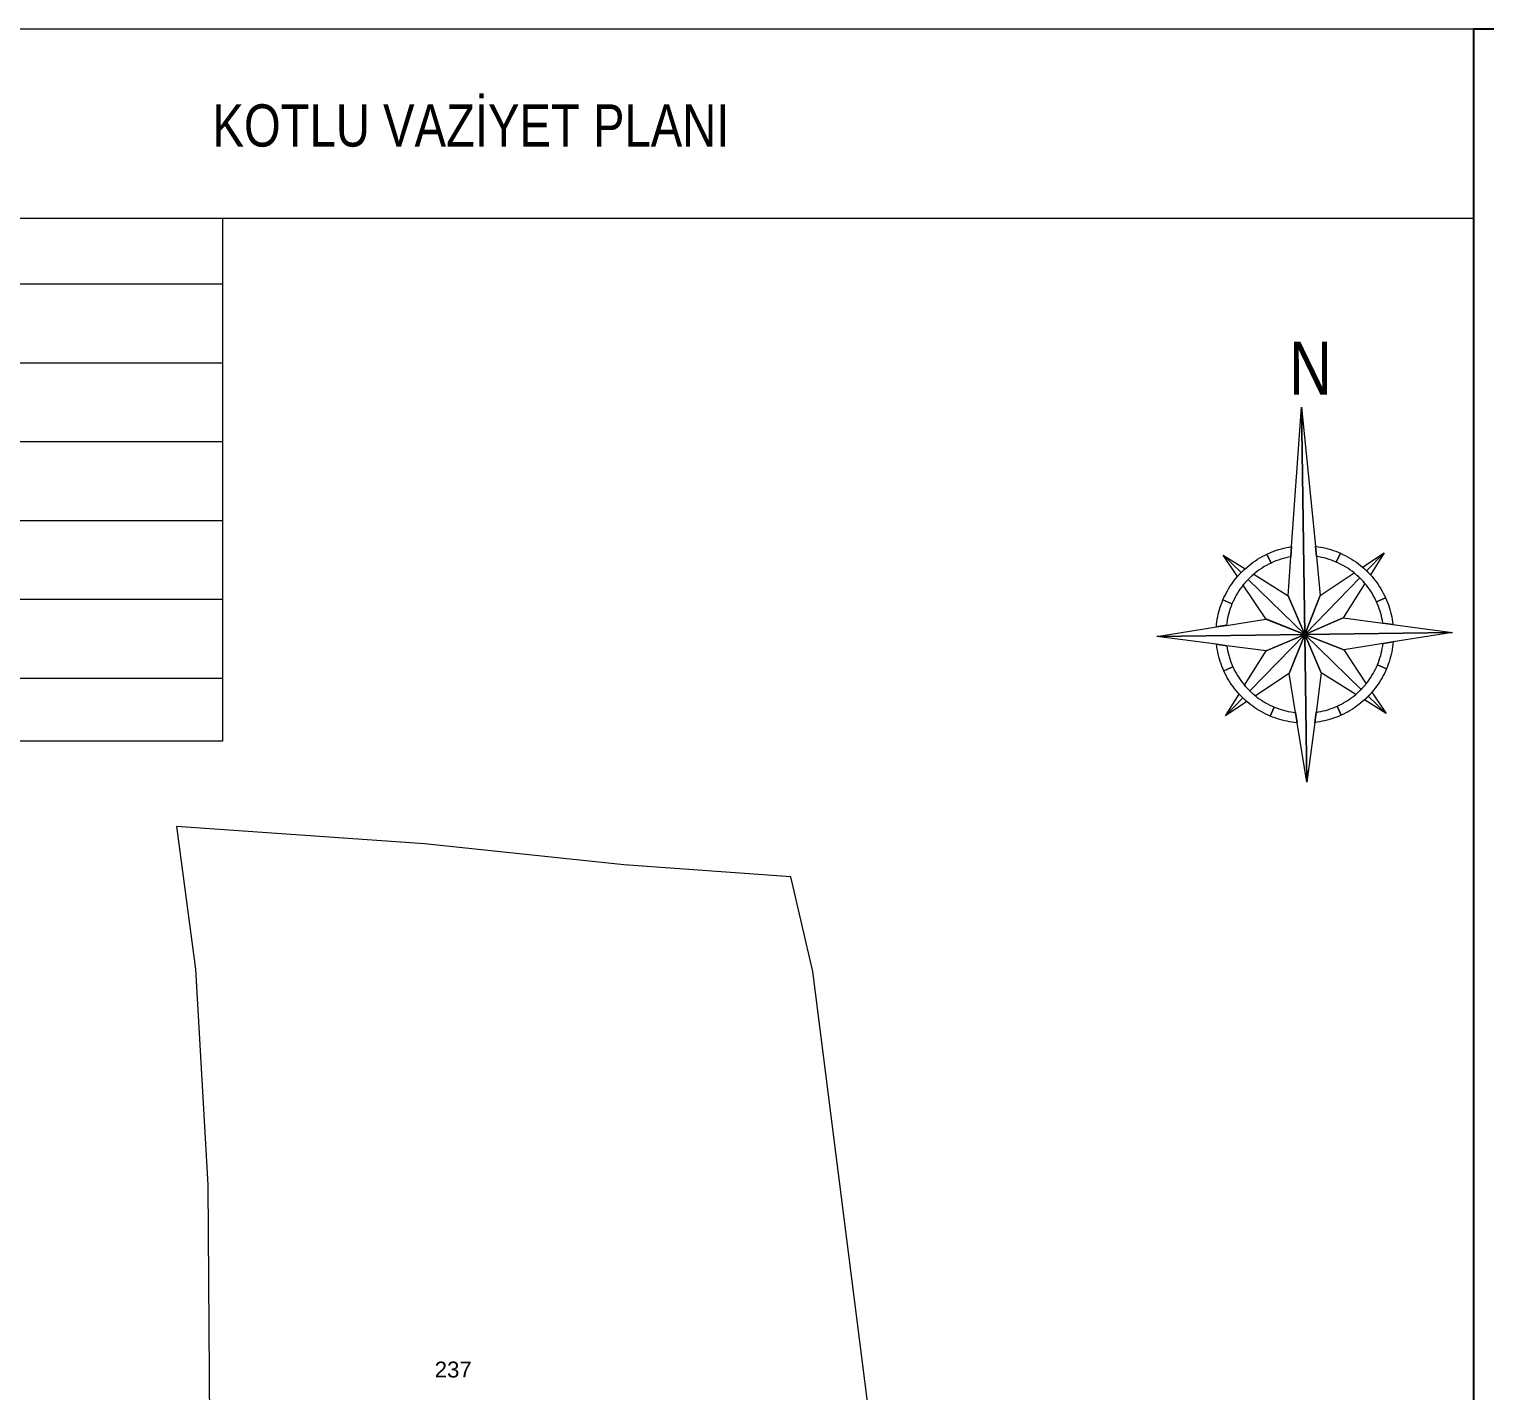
# Model space of a CAD drawing. Header units: centimetres. Extents: x -373760 to 14750, y -122502 to 29584.
# Drawn here: x -357578 to -342415, y -70780 to -56589 of the extents above; entities that cross this region are included whole.
import ezdxf

# ---------------------------------------------------------------- set-up
doc = ezdxf.new("R2010")
doc.units = ezdxf.units.CM
doc.layers.add('BEYAN_CERCEVE', color=6, linetype='Continuous', lineweight=0)
doc.layers.add('PARSEL', color=4, linetype='Continuous', lineweight=0)
doc.layers.add('CER', color=4, linetype='Continuous')
doc.styles.get("Standard").update_dxf_attribs({"font": 'arial.ttf'})

msp = doc.modelspace()

# ---------------------------------------------------------------- linework, layer by layer
at = {"layer": 'BEYAN_CERCEVE', "lineweight": 0}
for p, q in [((-342534.34, -56588.86), (-363782.05, -56588.86)), ((-342534.34, -86588.86), (-342534.34, -56588.86)), ((-342534.34, -58562.47), (-363782.05, -58562.47)), ((-355565.01, -58562.47), (-355565.01, -60890.62)), ((-355565.01, -59247.22), (-363782.05, -59247.22)), ((-355565.01, -60068.92), (-363782.05, -60068.92)), ((-344427.6, -61981.99), (-344323.37, -60527.99)), ((-344427.6, -61981.99), (-344323.37, -60527.99)), ((-344291.41, -62895.93), (-344323.37, -60527.99)), ((-344323.37, -60527.99), (-344179.93, -61978.65)), ((-344323.37, -60527.99), (-344291.41, -62895.93)), ((-344323.37, -60527.99), (-344291.41, -62895.93)), ((-355565.01, -60890.62), (-363782.05, -60890.62)), ((-355565.01, -60890.62), (-355565.01, -64009.52)), ((-355565.01, -61712.33), (-363782.05, -61712.33)), ((-344586.43, -62020.26), (-344560.46, -62011.93)), ((-344560.46, -62011.93), (-344534.27, -62004.38)), ((-344534.27, -62004.38), (-344507.86, -61997.61)), ((-344507.86, -61997.61), (-344481.27, -61991.61)), ((-344481.27, -61991.61), (-344454.51, -61986.4)), ((-344454.51, -61986.4), (-344427.6, -61981.99)), ((-344435.15, -62087.24), (-344427.6, -61981.99)), ((-344427.6, -61981.99), (-344435.15, -62087.24)), ((-344435.15, -62087.24), (-344427.6, -61981.99)), ((-344179.93, -61978.65), (-344169.55, -62083.66)), ((-344169.55, -62083.66), (-344179.93, -61978.65)), ((-344179.93, -61978.65), (-344152.92, -61982.33)), ((-344152.92, -61982.33), (-344126.03, -61986.82)), ((-344126.03, -61986.82), (-344099.28, -61992.09)), ((-344099.28, -61992.09), (-344072.7, -61998.15)), ((-344072.7, -61998.15), (-344046.31, -62005)), ((-344046.31, -62005), (-344020.14, -62012.61)), ((-344020.14, -62012.61), (-343994.2, -62021)), ((-345139.9, -62070.03), (-344913.13, -62212.33)), ((-344953.56, -62251.42), (-345139.9, -62070.03)), ((-345139.9, -62070.03), (-344953.56, -62251.42)), ((-344991.54, -62292.89), (-345139.9, -62070.03)), ((-345139.9, -62070.03), (-344953.56, -62251.42)), ((-344991.54, -62292.89), (-345139.9, -62070.03)), ((-344871.73, -62176.85), (-344850.26, -62160.05)), ((-344850.26, -62160.05), (-344828.31, -62143.88)), ((-344828.31, -62143.88), (-344805.89, -62128.37)), ((-344805.89, -62128.37), (-344783.02, -62113.53)), ((-344783.02, -62113.53), (-344759.73, -62099.36)), ((-344759.73, -62099.36), (-344736.03, -62085.9)), ((-344736.03, -62085.9), (-344711.94, -62073.13)), ((-344711.94, -62073.13), (-344687.48, -62061.08)), ((-344664.75, -62164.32), (-344688.7, -62177.04)), ((-344687.48, -62061.08), (-344662.68, -62049.76)), ((-344640.4, -62152.4), (-344687.48, -62061.08)), ((-344687.48, -62061.08), (-344640.4, -62152.4)), ((-344640.4, -62152.4), (-344664.75, -62164.32)), ((-344662.68, -62049.76), (-344637.56, -62039.18)), ((-344615.78, -62141.33), (-344640.4, -62152.4)), ((-344637.56, -62039.18), (-344612.13, -62029.34)), ((-344590.81, -62131.08), (-344615.78, -62141.33)), ((-344612.13, -62029.34), (-344586.43, -62020.26)), ((-344565.51, -62121.65), (-344590.81, -62131.08)), ((-344539.92, -62113.06), (-344565.51, -62121.65)), ((-344514.06, -62105.32), (-344539.92, -62113.06)), ((-344487.96, -62098.43), (-344514.06, -62105.32)), ((-344461.65, -62092.4), (-344487.96, -62098.43)), ((-344464.31, -62493.96), (-344435.15, -62087.24)), ((-344464.31, -62493.96), (-344435.15, -62087.24)), ((-344435.15, -62087.24), (-344461.65, -62092.4)), ((-344169.55, -62083.66), (-344129.43, -62489.44)), ((-344142.92, -62088.1), (-344169.55, -62083.66)), ((-344116.46, -62093.42), (-344142.92, -62088.1)), ((-344090.18, -62099.6), (-344116.46, -62093.42)), ((-344064.12, -62106.64), (-344090.18, -62099.6)), ((-344038.31, -62114.54), (-344064.12, -62106.64)), ((-344012.76, -62123.28), (-344038.31, -62114.54)), ((-343987.52, -62132.85), (-344012.76, -62123.28)), ((-343994.2, -62021), (-343968.51, -62030.15)), ((-343962.61, -62143.25), (-343987.52, -62132.85)), ((-343968.51, -62030.15), (-343943.11, -62040.05)), ((-343918.02, -62050.7), (-343962.61, -62143.25)), ((-343962.61, -62143.25), (-343918.02, -62050.7)), ((-343937.95, -62154.51), (-343962.61, -62143.25)), ((-343943.11, -62040.05), (-343918.02, -62050.7)), ((-343913.67, -62166.58), (-343937.95, -62154.51)), ((-343918.02, -62050.7), (-343893.24, -62062.08)), ((-343889.81, -62179.45), (-343913.67, -62166.58)), ((-343893.24, -62062.08), (-343868.82, -62074.19)), ((-343868.82, -62074.19), (-343844.76, -62087.02)), ((-343844.76, -62087.02), (-343821.09, -62100.55)), ((-343821.09, -62100.55), (-343797.83, -62114.77)), ((-343797.83, -62114.77), (-343775, -62129.67)), ((-343775, -62129.67), (-343752.62, -62145.24)), ((-343752.62, -62145.24), (-343730.71, -62161.46)), ((-343730.71, -62161.46), (-343709.29, -62178.32)), ((-343688.37, -62195.8), (-343465.52, -62047.44)), ((-343688.37, -62195.8), (-343465.52, -62047.44)), ((-343646.9, -62233.78), (-343465.52, -62047.44)), ((-343465.52, -62047.44), (-343646.9, -62233.78)), ((-343465.52, -62047.44), (-343646.9, -62233.78)), ((-343465.52, -62047.44), (-343607.81, -62274.22)), ((-345024.67, -62333.64), (-345008.4, -62313.03)), ((-345008.4, -62313.03), (-344991.54, -62292.89)), ((-344986.93, -62287.58), (-344991.54, -62292.89)), ((-344991.54, -62292.89), (-344986.93, -62287.58)), ((-344986.93, -62287.58), (-344991.54, -62292.89)), ((-344982.28, -62282.3), (-344986.93, -62287.58)), ((-344986.93, -62287.58), (-344982.28, -62282.3)), ((-344982.28, -62282.3), (-344986.93, -62287.58)), ((-344977.59, -62277.07), (-344982.28, -62282.3)), ((-344982.28, -62282.3), (-344977.59, -62277.07)), ((-344977.59, -62277.07), (-344982.28, -62282.3)), ((-344972.87, -62271.86), (-344977.59, -62277.07)), ((-344977.59, -62277.07), (-344972.87, -62271.86)), ((-344972.87, -62271.86), (-344977.59, -62277.07)), ((-344968.1, -62266.7), (-344972.87, -62271.86)), ((-344972.87, -62271.86), (-344968.1, -62266.7)), ((-344968.1, -62266.7), (-344972.87, -62271.86)), ((-344963.29, -62261.57), (-344968.1, -62266.7)), ((-344968.1, -62266.7), (-344963.29, -62261.57)), ((-344963.29, -62261.57), (-344968.1, -62266.7)), ((-344958.44, -62256.47), (-344963.29, -62261.57)), ((-344963.29, -62261.57), (-344958.44, -62256.47)), ((-344958.44, -62256.47), (-344963.29, -62261.57)), ((-344953.56, -62251.42), (-344958.44, -62256.47)), ((-344958.44, -62256.47), (-344953.56, -62251.42)), ((-344953.56, -62251.42), (-344958.44, -62256.47)), ((-344948.64, -62246.4), (-344953.56, -62251.42)), ((-344953.56, -62251.42), (-344948.64, -62246.4)), ((-344943.68, -62241.41), (-344948.64, -62246.4)), ((-344948.64, -62246.4), (-344943.68, -62241.41)), ((-344938.68, -62236.47), (-344943.68, -62241.41)), ((-344943.68, -62241.41), (-344938.68, -62236.47)), ((-344933.64, -62231.57), (-344938.68, -62236.47)), ((-344938.68, -62236.47), (-344933.64, -62231.57)), ((-344928.57, -62226.7), (-344933.64, -62231.57)), ((-344933.64, -62231.57), (-344928.57, -62226.7)), ((-344923.46, -62221.87), (-344928.57, -62226.7)), ((-344928.57, -62226.7), (-344923.46, -62221.87)), ((-344918.31, -62217.08), (-344923.46, -62221.87)), ((-344923.46, -62221.87), (-344918.31, -62217.08)), ((-344913.13, -62212.33), (-344918.31, -62217.08)), ((-344918.31, -62217.08), (-344913.13, -62212.33)), ((-344913.13, -62212.33), (-344892.69, -62194.29)), ((-344892.69, -62194.29), (-344871.73, -62176.85)), ((-344879.99, -62323.03), (-344873.07, -62316.01)), ((-344873.07, -62316.01), (-344879.99, -62323.03)), ((-344873.07, -62316.01), (-344866.08, -62309.07)), ((-344866.08, -62309.07), (-344873.07, -62316.01)), ((-344866.08, -62309.07), (-344858.99, -62302.22)), ((-344858.99, -62302.22), (-344866.08, -62309.07)), ((-344858.99, -62302.22), (-344851.83, -62295.46)), ((-344851.83, -62295.46), (-344858.99, -62302.22)), ((-344851.83, -62295.46), (-344844.59, -62288.78)), ((-344844.59, -62288.78), (-344851.83, -62295.46)), ((-344844.59, -62288.78), (-344837.27, -62282.19)), ((-344837.27, -62282.19), (-344844.59, -62288.78)), ((-344837.27, -62282.19), (-344829.86, -62275.68)), ((-344829.86, -62275.68), (-344837.27, -62282.19)), ((-344829.86, -62275.68), (-344822.39, -62269.27)), ((-344822.39, -62269.27), (-344829.86, -62275.68)), ((-344801.41, -62252.09), (-344822.39, -62269.27)), ((-344822.39, -62269.27), (-344464.31, -62493.96)), ((-344779.89, -62235.6), (-344801.41, -62252.09)), ((-344757.83, -62219.84), (-344779.89, -62235.6)), ((-344735.26, -62204.82), (-344757.83, -62219.84)), ((-344712.21, -62190.54), (-344735.26, -62204.82)), ((-344688.7, -62177.04), (-344712.21, -62190.54)), ((-344291.41, -62895.93), (-343718.51, -62307.36)), ((-343718.51, -62307.36), (-344291.41, -62895.93)), ((-343718.51, -62307.36), (-344291.41, -62895.93)), ((-344129.43, -62489.44), (-343777.54, -62255.17)), ((-344129.43, -62489.44), (-343777.54, -62255.17)), ((-343866.38, -62193.09), (-343889.81, -62179.45)), ((-343843.41, -62207.5), (-343866.38, -62193.09)), ((-343820.94, -62222.66), (-343843.41, -62207.5)), ((-343798.97, -62238.56), (-343820.94, -62222.66)), ((-343777.54, -62255.17), (-343798.97, -62238.56)), ((-343777.54, -62255.17), (-343769.89, -62261.38)), ((-343769.89, -62261.38), (-343777.54, -62255.17)), ((-343777.54, -62255.17), (-343769.89, -62261.38)), ((-343769.89, -62261.38), (-343762.32, -62267.68)), ((-343762.32, -62267.68), (-343769.89, -62261.38)), ((-343769.89, -62261.38), (-343762.32, -62267.68)), ((-343762.32, -62267.68), (-343754.82, -62274.07)), ((-343754.82, -62274.07), (-343762.32, -62267.68)), ((-343762.32, -62267.68), (-343754.82, -62274.07)), ((-343754.82, -62274.07), (-343747.4, -62280.55)), ((-343747.4, -62280.55), (-343754.82, -62274.07)), ((-343754.82, -62274.07), (-343747.4, -62280.55)), ((-343747.4, -62280.55), (-343740.06, -62287.12)), ((-343740.06, -62287.12), (-343747.4, -62280.55)), ((-343747.4, -62280.55), (-343740.06, -62287.12)), ((-343740.06, -62287.12), (-343732.8, -62293.78)), ((-343732.8, -62293.78), (-343740.06, -62287.12)), ((-343740.06, -62287.12), (-343732.8, -62293.78)), ((-343732.8, -62293.78), (-343725.61, -62300.53)), ((-343725.61, -62300.53), (-343732.8, -62293.78)), ((-343732.8, -62293.78), (-343725.61, -62300.53)), ((-343725.61, -62300.53), (-343718.51, -62307.36)), ((-343718.51, -62307.36), (-343725.61, -62300.53)), ((-343725.61, -62300.53), (-343718.51, -62307.36)), ((-343718.51, -62307.36), (-343711.49, -62314.27)), ((-343711.49, -62314.27), (-343718.51, -62307.36)), ((-343711.49, -62314.27), (-343704.56, -62321.27)), ((-343704.56, -62321.27), (-343711.49, -62314.27)), ((-343709.29, -62178.32), (-343688.37, -62195.8)), ((-343704.56, -62321.27), (-343697.71, -62328.35)), ((-343697.71, -62328.35), (-343704.56, -62321.27)), ((-343683.06, -62200.41), (-343688.37, -62195.8)), ((-343688.37, -62195.8), (-343683.06, -62200.41)), ((-343683.06, -62200.41), (-343688.37, -62195.8)), ((-343677.79, -62205.06), (-343683.06, -62200.41)), ((-343683.06, -62200.41), (-343677.79, -62205.06)), ((-343677.79, -62205.06), (-343683.06, -62200.41)), ((-343672.55, -62209.75), (-343677.79, -62205.06)), ((-343677.79, -62205.06), (-343672.55, -62209.75)), ((-343672.55, -62209.75), (-343677.79, -62205.06)), ((-343667.35, -62214.48), (-343672.55, -62209.75)), ((-343672.55, -62209.75), (-343667.35, -62214.48)), ((-343667.35, -62214.48), (-343672.55, -62209.75)), ((-343662.18, -62219.25), (-343667.35, -62214.48)), ((-343667.35, -62214.48), (-343662.18, -62219.25)), ((-343662.18, -62219.25), (-343667.35, -62214.48)), ((-343657.05, -62224.05), (-343662.18, -62219.25)), ((-343662.18, -62219.25), (-343657.05, -62224.05)), ((-343657.05, -62224.05), (-343662.18, -62219.25)), ((-343651.95, -62228.9), (-343657.05, -62224.05)), ((-343657.05, -62224.05), (-343651.95, -62228.9)), ((-343651.95, -62228.9), (-343657.05, -62224.05)), ((-343646.9, -62233.78), (-343651.95, -62228.9)), ((-343651.95, -62228.9), (-343646.9, -62233.78)), ((-343646.9, -62233.78), (-343651.95, -62228.9)), ((-343641.88, -62238.71), (-343646.9, -62233.78)), ((-343646.9, -62233.78), (-343641.88, -62238.71)), ((-343636.9, -62243.67), (-343641.88, -62238.71)), ((-343641.88, -62238.71), (-343636.9, -62243.67)), ((-343631.95, -62248.67), (-343636.9, -62243.67)), ((-343636.9, -62243.67), (-343631.95, -62248.67)), ((-343627.05, -62253.7), (-343631.95, -62248.67)), ((-343631.95, -62248.67), (-343627.05, -62253.7)), ((-343622.18, -62258.78), (-343627.05, -62253.7)), ((-343627.05, -62253.7), (-343622.18, -62258.78)), ((-343617.35, -62263.89), (-343622.18, -62258.78)), ((-343622.18, -62258.78), (-343617.35, -62263.89)), ((-343612.56, -62269.03), (-343617.35, -62263.89)), ((-343617.35, -62263.89), (-343612.56, -62269.03)), ((-343607.81, -62274.22), (-343612.56, -62269.03)), ((-343612.56, -62269.03), (-343607.81, -62274.22)), ((-343607.81, -62274.22), (-343590.42, -62293.9)), ((-343590.42, -62293.9), (-343573.59, -62314.06)), ((-343573.59, -62314.06), (-343557.34, -62334.7)), ((-345121.35, -62489.68), (-345109.47, -62466.25)), ((-345109.47, -62466.25), (-345096.93, -62443.18)), ((-345096.93, -62443.18), (-345083.73, -62420.47)), ((-345083.73, -62420.47), (-345069.9, -62398.14)), ((-345069.9, -62398.14), (-345055.44, -62376.22)), ((-345055.44, -62376.22), (-345040.36, -62354.71)), ((-345040.36, -62354.71), (-345024.67, -62333.64)), ((-344990.95, -62465.48), (-345003.99, -62487.43)), ((-344977.24, -62443.95), (-344990.95, -62465.48)), ((-344962.86, -62422.86), (-344977.24, -62443.95)), ((-344947.83, -62402.22), (-344962.86, -62422.86)), ((-344932.17, -62382.06), (-344947.83, -62402.22)), ((-344932.17, -62382.06), (-344925.96, -62374.41)), ((-344925.96, -62374.41), (-344932.17, -62382.06)), ((-344932.17, -62382.06), (-344925.96, -62374.41)), ((-344697.91, -62733.95), (-344932.17, -62382.06)), ((-344697.91, -62733.95), (-344932.17, -62382.06)), ((-344925.96, -62374.41), (-344919.66, -62366.84)), ((-344919.66, -62366.84), (-344925.96, -62374.41)), ((-344925.96, -62374.41), (-344919.66, -62366.84)), ((-344919.66, -62366.84), (-344913.27, -62359.34)), ((-344913.27, -62359.34), (-344919.66, -62366.84)), ((-344919.66, -62366.84), (-344913.27, -62359.34)), ((-344913.27, -62359.34), (-344906.79, -62351.92)), ((-344906.79, -62351.92), (-344913.27, -62359.34)), ((-344913.27, -62359.34), (-344906.79, -62351.92)), ((-344906.79, -62351.92), (-344900.22, -62344.58)), ((-344900.22, -62344.58), (-344906.79, -62351.92)), ((-344906.79, -62351.92), (-344900.22, -62344.58)), ((-344900.22, -62344.58), (-344893.56, -62337.31)), ((-344893.56, -62337.31), (-344900.22, -62344.58)), ((-344900.22, -62344.58), (-344893.56, -62337.31)), ((-344893.56, -62337.31), (-344886.82, -62330.13)), ((-344886.82, -62330.13), (-344893.56, -62337.31)), ((-344893.56, -62337.31), (-344886.82, -62330.13)), ((-344886.82, -62330.13), (-344879.99, -62323.03)), ((-344879.99, -62323.03), (-344886.82, -62330.13)), ((-344886.82, -62330.13), (-344879.99, -62323.03)), ((-344291.41, -62895.93), (-344879.99, -62323.03)), ((-344879.99, -62323.03), (-344291.41, -62895.93)), ((-344879.99, -62323.03), (-344291.41, -62895.93)), ((-343664.75, -62364.96), (-343889.44, -62723.04)), ((-343697.71, -62328.35), (-343690.94, -62335.51)), ((-343690.94, -62335.51), (-343697.71, -62328.35)), ((-343690.94, -62335.51), (-343684.26, -62342.75)), ((-343684.26, -62342.75), (-343690.94, -62335.51)), ((-343684.26, -62342.75), (-343677.67, -62350.08)), ((-343677.67, -62350.08), (-343684.26, -62342.75)), ((-343677.67, -62350.08), (-343671.17, -62357.48)), ((-343671.17, -62357.48), (-343677.67, -62350.08)), ((-343671.17, -62357.48), (-343664.75, -62364.96)), ((-343664.75, -62364.96), (-343671.17, -62357.48)), ((-343648.55, -62384.69), (-343664.75, -62364.96)), ((-343632.98, -62404.91), (-343648.55, -62384.69)), ((-343618.04, -62425.61), (-343632.98, -62404.91)), ((-343603.74, -62446.77), (-343618.04, -62425.61)), ((-343590.12, -62468.35), (-343603.74, -62446.77)), ((-343577.17, -62490.35), (-343590.12, -62468.35)), ((-343557.34, -62334.7), (-343541.69, -62355.79)), ((-343541.69, -62355.79), (-343526.64, -62377.31)), ((-343526.64, -62377.31), (-343512.21, -62399.26)), ((-343512.21, -62399.26), (-343498.41, -62421.61)), ((-343498.41, -62421.61), (-343485.25, -62444.34)), ((-343485.25, -62444.34), (-343472.74, -62467.43)), ((-343472.74, -62467.43), (-343460.89, -62490.87)), ((-355565.01, -62534.03), (-363782.05, -62534.03)), ((-345178.26, -62636.43), (-345170.53, -62611.33)), ((-345170.53, -62611.33), (-345162.08, -62586.46)), ((-345162.08, -62586.46), (-345152.94, -62561.84)), ((-345152.94, -62561.84), (-345143.09, -62537.49)), ((-345143.09, -62537.49), (-345132.56, -62513.43)), ((-345143.09, -62537.49), (-345049.15, -62578.95)), ((-345049.15, -62578.95), (-345143.09, -62537.49)), ((-345132.56, -62513.43), (-345121.35, -62489.68)), ((-345058.61, -62602.59), (-345067.33, -62626.52)), ((-345049.15, -62578.95), (-345058.61, -62602.59)), ((-345038.93, -62555.55), (-345049.15, -62578.95)), ((-345027.99, -62532.49), (-345038.93, -62555.55)), ((-345016.34, -62509.77), (-345027.99, -62532.49)), ((-345003.99, -62487.43), (-345016.34, -62509.77)), ((-344464.31, -62493.96), (-344291.41, -62895.93)), ((-344291.41, -62895.93), (-344464.31, -62493.96)), ((-344291.41, -62895.93), (-344464.31, -62493.96)), ((-344129.43, -62489.44), (-344291.41, -62895.93)), ((-344291.41, -62895.93), (-344129.43, -62489.44)), ((-344291.41, -62895.93), (-344129.43, -62489.44)), ((-343564.91, -62512.74), (-343577.17, -62490.35)), ((-343553.35, -62535.51), (-343564.91, -62512.74)), ((-343542.51, -62558.62), (-343553.35, -62535.51)), ((-343542.51, -62558.62), (-343449.72, -62514.64)), ((-343449.72, -62514.64), (-343542.51, -62558.62)), ((-343532.41, -62582), (-343542.51, -62558.62)), ((-343523.04, -62605.68), (-343532.41, -62582)), ((-343514.41, -62629.64), (-343523.04, -62605.68)), ((-343460.89, -62490.87), (-343449.72, -62514.64)), ((-343449.72, -62514.64), (-343439.22, -62538.72)), ((-343439.22, -62538.72), (-343429.41, -62563.08)), ((-343429.41, -62563.08), (-343420.3, -62587.71)), ((-343420.3, -62587.71), (-343411.89, -62612.6)), ((-343411.89, -62612.6), (-343404.19, -62637.71)), ((-345209.44, -62790.72), (-345206.08, -62764.67)), ((-345206.08, -62764.67), (-345201.98, -62738.73)), ((-345201.98, -62738.73), (-345197.14, -62712.91)), ((-345197.14, -62712.91), (-345191.57, -62687.24)), ((-345191.57, -62687.24), (-345185.28, -62661.74)), ((-345185.28, -62661.74), (-345178.26, -62636.43)), ((-345103.78, -62774.69), (-345107.15, -62799.94)), ((-345107.12, -62802.29), (-344697.87, -62736.3)), ((-345099.63, -62749.57), (-345103.78, -62774.69)), ((-345094.7, -62724.58), (-345099.63, -62749.57)), ((-345089, -62699.76), (-345094.7, -62724.58)), ((-345082.54, -62675.12), (-345089, -62699.76)), ((-345075.31, -62650.7), (-345082.54, -62675.12)), ((-345067.33, -62626.52), (-345075.31, -62650.7)), ((-344291.41, -62895.93), (-344697.91, -62733.95)), ((-344291.41, -62895.93), (-344697.91, -62733.95)), ((-344697.87, -62736.3), (-344291.38, -62898.29)), ((-343889.44, -62723.04), (-344291.41, -62895.93)), ((-344291.41, -62895.93), (-343889.44, -62723.04)), ((-343889.44, -62723.04), (-343478.57, -62777.96)), ((-343506.53, -62653.86), (-343514.41, -62629.64)), ((-343499.4, -62678.31), (-343506.53, -62653.86)), ((-343493.04, -62702.97), (-343499.4, -62678.31)), ((-343487.44, -62727.81), (-343493.04, -62702.97)), ((-343482.61, -62752.82), (-343487.44, -62727.81)), ((-343478.57, -62777.96), (-343482.61, -62752.82)), ((-343404.19, -62637.71), (-343397.21, -62663.03)), ((-343397.21, -62663.03), (-343390.95, -62688.54)), ((-343390.95, -62688.54), (-343385.42, -62714.21)), ((-343385.42, -62714.21), (-343380.62, -62740.04)), ((-343380.62, -62740.04), (-343376.56, -62765.99)), ((-343376.56, -62765.99), (-343373.24, -62792.04)), ((-345831.33, -62916.71), (-344291.41, -62895.93)), ((-345209.59, -62999.82), (-345831.33, -62916.71)), ((-345831.3, -62919.07), (-345212.02, -62819.21)), ((-344291.38, -62898.29), (-345831.3, -62919.07)), ((-345212.06, -62816.85), (-345209.44, -62790.72)), ((-345107.15, -62799.94), (-345212.06, -62816.85)), ((-345212.02, -62819.21), (-345107.12, -62802.29)), ((-344291.41, -62895.93), (-344864.31, -63484.51)), ((-344864.31, -63484.51), (-344291.41, -62895.93)), ((-344864.31, -63484.51), (-344291.41, -62895.93)), ((-344693.39, -63068.82), (-344291.41, -62895.93)), ((-344291.41, -62895.93), (-344693.39, -63068.82)), ((-344453.4, -63302.42), (-344291.41, -62895.93)), ((-344291.41, -62895.93), (-344453.4, -63302.42)), ((-344291.41, -62895.93), (-344453.4, -63302.42)), ((-344291.41, -62895.93), (-342751.5, -62875.15)), ((-342751.5, -62875.15), (-344291.41, -62895.93)), ((-343884.92, -63057.91), (-344291.41, -62895.93)), ((-344291.41, -62895.93), (-343702.84, -63468.83)), ((-344118.52, -63297.9), (-344291.41, -62895.93)), ((-344291.41, -62895.93), (-344270.63, -64435.85)), ((-343702.84, -63468.83), (-344291.41, -62895.93)), ((-344291.41, -62895.93), (-343884.92, -63057.91)), ((-343702.84, -63468.83), (-344291.41, -62895.93)), ((-344291.41, -62895.93), (-343884.92, -63057.91)), ((-344270.63, -64435.85), (-344291.41, -62895.93)), ((-344291.41, -62895.93), (-344118.52, -63297.9)), ((-343373.24, -62792.04), (-343478.57, -62777.96)), ((-343478.57, -62777.96), (-343373.24, -62792.04)), ((-343373.24, -62792.04), (-342751.5, -62875.15)), ((-342751.5, -62875.15), (-343370.77, -62975.01)), ((-345206.26, -63025.87), (-345209.59, -62999.82)), ((-345209.59, -62999.82), (-345104.26, -63013.9)), ((-345104.26, -63013.9), (-345209.59, -62999.82)), ((-345202.2, -63051.82), (-345206.26, -63025.87)), ((-345197.4, -63077.65), (-345202.2, -63051.82)), ((-345191.87, -63103.32), (-345197.4, -63077.65)), ((-345104.26, -63013.9), (-345100.21, -63039.04)), ((-344693.39, -63068.82), (-345104.26, -63013.9)), ((-345100.21, -63039.04), (-345095.39, -63064.05)), ((-345095.39, -63064.05), (-345089.79, -63088.89)), ((-344918.07, -63426.9), (-344693.39, -63068.82)), ((-343475.68, -62991.92), (-343884.92, -63057.91)), ((-343884.92, -63057.91), (-343650.65, -63409.8)), ((-343884.92, -63057.91), (-343650.65, -63409.8)), ((-343493.82, -63092.1), (-343488.12, -63067.28)), ((-343488.12, -63067.28), (-343483.2, -63042.3)), ((-343483.2, -63042.3), (-343479.05, -63017.17)), ((-343479.05, -63017.17), (-343475.68, -62991.92)), ((-343370.77, -62975.01), (-343475.68, -62991.92)), ((-343475.68, -62991.92), (-343370.77, -62975.01)), ((-343385.69, -63078.95), (-343391.25, -63104.62)), ((-343380.85, -63053.13), (-343385.69, -63078.95)), ((-343376.75, -63027.19), (-343380.85, -63053.13)), ((-343373.39, -63001.14), (-343376.75, -63027.19)), ((-343370.77, -62975.01), (-343373.39, -63001.14)), ((-345185.61, -63128.83), (-345191.87, -63103.32)), ((-345178.63, -63154.15), (-345185.61, -63128.83)), ((-345170.94, -63179.26), (-345178.63, -63154.15)), ((-345162.53, -63204.15), (-345170.94, -63179.26)), ((-345153.42, -63228.78), (-345162.53, -63204.15)), ((-345143.61, -63253.14), (-345153.42, -63228.78)), ((-345089.79, -63088.89), (-345083.42, -63113.55)), ((-345083.42, -63113.55), (-345076.29, -63138)), ((-345076.29, -63138), (-345068.41, -63162.22)), ((-345068.41, -63162.22), (-345059.78, -63186.18)), ((-345059.78, -63186.18), (-345050.41, -63209.86)), ((-345050.41, -63209.86), (-345040.32, -63233.24)), ((-343543.9, -63236.31), (-343533.68, -63212.91)), ((-343533.68, -63212.91), (-343524.22, -63189.27)), ((-343439.73, -63254.37), (-343533.68, -63212.91)), ((-343533.68, -63212.91), (-343439.73, -63254.37)), ((-343524.22, -63189.27), (-343515.49, -63165.34)), ((-343515.49, -63165.34), (-343507.51, -63141.16)), ((-343507.51, -63141.16), (-343500.29, -63116.74)), ((-343500.29, -63116.74), (-343493.82, -63092.1)), ((-343429.89, -63230.02), (-343439.73, -63254.37)), ((-343420.74, -63205.4), (-343429.89, -63230.02)), ((-343412.3, -63180.53), (-343420.74, -63205.4)), ((-343404.57, -63155.43), (-343412.3, -63180.53)), ((-343397.55, -63130.12), (-343404.57, -63155.43)), ((-343391.25, -63104.62), (-343397.55, -63130.12)), ((-355565.01, -63355.73), (-363782.05, -63355.73)), ((-345133.11, -63277.22), (-345143.61, -63253.14)), ((-345040.32, -63233.24), (-345133.11, -63277.22)), ((-345133.11, -63277.22), (-345040.32, -63233.24)), ((-345121.93, -63300.99), (-345133.11, -63277.22)), ((-345110.09, -63324.43), (-345121.93, -63300.99)), ((-345097.58, -63347.52), (-345110.09, -63324.43)), ((-345084.42, -63370.25), (-345097.58, -63347.52)), ((-345070.62, -63392.6), (-345084.42, -63370.25)), ((-345040.32, -63233.24), (-345029.47, -63256.35)), ((-345029.47, -63256.35), (-345017.92, -63279.12)), ((-345017.92, -63279.12), (-345005.66, -63301.51)), ((-345005.66, -63301.51), (-344992.71, -63323.51)), ((-344992.71, -63323.51), (-344979.08, -63345.1)), ((-344979.08, -63345.1), (-344964.79, -63366.25)), ((-344964.79, -63366.25), (-344949.85, -63386.95)), ((-344453.4, -63302.42), (-344805.28, -63536.69)), ((-344453.4, -63302.42), (-344805.28, -63536.69)), ((-344387.41, -63711.66), (-344453.4, -63302.42)), ((-344118.52, -63297.9), (-344173.44, -63708.78)), ((-343760.44, -63522.59), (-344118.52, -63297.9)), ((-343634.99, -63389.64), (-343619.97, -63369)), ((-343619.97, -63369), (-343605.59, -63347.91)), ((-343605.59, -63347.91), (-343591.88, -63326.38)), ((-343591.88, -63326.38), (-343578.84, -63304.43)), ((-343578.84, -63304.43), (-343566.49, -63282.09)), ((-343566.49, -63282.09), (-343554.84, -63259.37)), ((-343554.84, -63259.37), (-343543.9, -63236.31)), ((-343499.09, -63371.39), (-343512.93, -63393.72)), ((-343485.9, -63348.68), (-343499.09, -63371.39)), ((-343473.36, -63325.61), (-343485.9, -63348.68)), ((-343461.48, -63302.18), (-343473.36, -63325.61)), ((-343450.26, -63278.43), (-343461.48, -63302.18)), ((-343439.73, -63254.37), (-343450.26, -63278.43)), ((-345117.31, -63744.42), (-344975.01, -63517.64)), ((-345056.18, -63414.55), (-345070.62, -63392.6)), ((-345041.14, -63436.07), (-345056.18, -63414.55)), ((-345025.48, -63457.16), (-345041.14, -63436.07)), ((-345009.23, -63477.8), (-345025.48, -63457.16)), ((-344992.41, -63497.96), (-345009.23, -63477.8)), ((-344975.01, -63517.64), (-344992.41, -63497.96)), ((-344975.01, -63517.64), (-344970.26, -63522.83)), ((-344970.26, -63522.83), (-344975.01, -63517.64)), ((-344970.26, -63522.83), (-344965.47, -63527.97)), ((-344965.47, -63527.97), (-344970.26, -63522.83)), ((-344965.47, -63527.97), (-344960.64, -63533.09)), ((-344960.64, -63533.09), (-344965.47, -63527.97)), ((-344960.64, -63533.09), (-344955.78, -63538.16)), ((-344955.78, -63538.16), (-344960.64, -63533.09)), ((-344949.85, -63386.95), (-344934.27, -63407.17)), ((-344934.27, -63407.17), (-344918.07, -63426.9)), ((-344911.66, -63434.38), (-344918.07, -63426.9)), ((-344918.07, -63426.9), (-344911.66, -63434.38)), ((-344905.16, -63441.78), (-344911.66, -63434.38)), ((-344911.66, -63434.38), (-344905.16, -63441.78)), ((-344898.56, -63449.11), (-344905.16, -63441.78)), ((-344905.16, -63441.78), (-344898.56, -63449.11)), ((-344891.89, -63456.35), (-344898.56, -63449.11)), ((-344898.56, -63449.11), (-344891.89, -63456.35)), ((-344885.12, -63463.51), (-344891.89, -63456.35)), ((-344891.89, -63456.35), (-344885.12, -63463.51)), ((-344878.27, -63470.59), (-344885.12, -63463.51)), ((-344885.12, -63463.51), (-344878.27, -63470.59)), ((-344871.33, -63477.59), (-344878.27, -63470.59)), ((-344878.27, -63470.59), (-344871.33, -63477.59)), ((-344864.31, -63484.51), (-344871.33, -63477.59)), ((-344871.33, -63477.59), (-344864.31, -63484.51)), ((-344857.21, -63491.34), (-344864.31, -63484.51)), ((-344864.31, -63484.51), (-344857.21, -63491.34)), ((-344857.21, -63491.34), (-344864.31, -63484.51)), ((-344850.03, -63498.08), (-344857.21, -63491.34)), ((-344857.21, -63491.34), (-344850.03, -63498.08)), ((-344850.03, -63498.08), (-344857.21, -63491.34)), ((-344842.77, -63504.74), (-344850.03, -63498.08)), ((-344850.03, -63498.08), (-344842.77, -63504.74)), ((-344842.77, -63504.74), (-344850.03, -63498.08)), ((-344835.43, -63511.31), (-344842.77, -63504.74)), ((-344842.77, -63504.74), (-344835.43, -63511.31)), ((-344835.43, -63511.31), (-344842.77, -63504.74)), ((-344828, -63517.79), (-344835.43, -63511.31)), ((-344835.43, -63511.31), (-344828, -63517.79)), ((-344828, -63517.79), (-344835.43, -63511.31)), ((-344820.51, -63524.18), (-344828, -63517.79)), ((-344828, -63517.79), (-344820.51, -63524.18)), ((-344820.51, -63524.18), (-344828, -63517.79)), ((-344812.93, -63530.48), (-344820.51, -63524.18)), ((-344820.51, -63524.18), (-344812.93, -63530.48)), ((-344812.93, -63530.48), (-344820.51, -63524.18)), ((-344805.28, -63536.69), (-344812.93, -63530.48)), ((-344812.93, -63530.48), (-344805.28, -63536.69)), ((-344805.28, -63536.69), (-344812.93, -63530.48)), ((-343780.17, -63538.79), (-343760.44, -63522.59)), ((-343752.96, -63516.18), (-343760.44, -63522.59)), ((-343760.44, -63522.59), (-343752.96, -63516.18)), ((-343745.56, -63509.67), (-343752.96, -63516.18)), ((-343752.96, -63516.18), (-343745.56, -63509.67)), ((-343738.24, -63503.08), (-343745.56, -63509.67)), ((-343745.56, -63509.67), (-343738.24, -63503.08)), ((-343730.99, -63496.4), (-343738.24, -63503.08)), ((-343738.24, -63503.08), (-343730.99, -63496.4)), ((-343723.83, -63489.64), (-343730.99, -63496.4)), ((-343730.99, -63496.4), (-343723.83, -63489.64)), ((-343716.75, -63482.79), (-343723.83, -63489.64)), ((-343723.83, -63489.64), (-343716.75, -63482.79)), ((-343709.75, -63475.85), (-343716.75, -63482.79)), ((-343716.75, -63482.79), (-343709.75, -63475.85)), ((-343702.84, -63468.83), (-343709.75, -63475.85)), ((-343709.75, -63475.85), (-343702.84, -63468.83)), ((-343696.01, -63461.73), (-343702.84, -63468.83)), ((-343702.84, -63468.83), (-343696.01, -63461.73)), ((-343696.01, -63461.73), (-343702.84, -63468.83)), ((-343689.26, -63454.55), (-343696.01, -63461.73)), ((-343696.01, -63461.73), (-343689.26, -63454.55)), ((-343689.26, -63454.55), (-343696.01, -63461.73)), ((-343682.61, -63447.29), (-343689.26, -63454.55)), ((-343689.26, -63454.55), (-343682.61, -63447.29)), ((-343682.61, -63447.29), (-343689.26, -63454.55)), ((-343676.04, -63439.94), (-343682.61, -63447.29)), ((-343682.61, -63447.29), (-343676.04, -63439.94)), ((-343676.04, -63439.94), (-343682.61, -63447.29)), ((-343669.56, -63432.52), (-343676.04, -63439.94)), ((-343676.04, -63439.94), (-343669.56, -63432.52)), ((-343669.56, -63432.52), (-343676.04, -63439.94)), ((-343663.16, -63425.02), (-343669.56, -63432.52)), ((-343669.56, -63432.52), (-343663.16, -63425.02)), ((-343663.16, -63425.02), (-343669.56, -63432.52)), ((-343656.86, -63417.45), (-343663.16, -63425.02)), ((-343663.16, -63425.02), (-343656.86, -63417.45)), ((-343656.86, -63417.45), (-343663.16, -63425.02)), ((-343650.65, -63409.8), (-343656.86, -63417.45)), ((-343656.86, -63417.45), (-343650.65, -63409.8)), ((-343650.65, -63409.8), (-343656.86, -63417.45)), ((-343650.65, -63409.8), (-343634.99, -63389.64)), ((-343624.38, -63535.39), (-343619.54, -63530.29)), ((-343619.54, -63530.29), (-343624.38, -63535.39)), ((-343624.38, -63535.39), (-343619.54, -63530.29)), ((-343619.54, -63530.29), (-343614.73, -63525.16)), ((-343614.73, -63525.16), (-343619.54, -63530.29)), ((-343619.54, -63530.29), (-343614.73, -63525.16)), ((-343614.73, -63525.16), (-343609.96, -63520)), ((-343609.96, -63520), (-343614.73, -63525.16)), ((-343614.73, -63525.16), (-343609.96, -63520)), ((-343609.96, -63520), (-343605.23, -63514.79)), ((-343605.23, -63514.79), (-343609.96, -63520)), ((-343609.96, -63520), (-343605.23, -63514.79)), ((-343605.23, -63514.79), (-343600.54, -63509.56)), ((-343600.54, -63509.56), (-343605.23, -63514.79)), ((-343605.23, -63514.79), (-343600.54, -63509.56)), ((-343600.54, -63509.56), (-343595.89, -63504.28)), ((-343595.89, -63504.28), (-343600.54, -63509.56)), ((-343600.54, -63509.56), (-343595.89, -63504.28)), ((-343595.89, -63504.28), (-343591.29, -63498.97)), ((-343591.29, -63498.97), (-343595.89, -63504.28)), ((-343595.89, -63504.28), (-343591.29, -63498.97)), ((-343574.43, -63478.83), (-343591.29, -63498.97)), ((-343591.29, -63498.97), (-343442.92, -63721.83)), ((-343591.29, -63498.97), (-343442.92, -63721.83)), ((-343558.15, -63458.22), (-343574.43, -63478.83)), ((-343542.47, -63437.15), (-343558.15, -63458.22)), ((-343527.39, -63415.65), (-343542.47, -63437.15)), ((-343512.93, -63393.72), (-343527.39, -63415.65)), ((-344935.93, -63558.08), (-345117.31, -63744.42)), ((-345117.31, -63744.42), (-344935.93, -63558.08)), ((-345117.31, -63744.42), (-344935.93, -63558.08)), ((-344894.46, -63596.06), (-345117.31, -63744.42)), ((-344894.46, -63596.06), (-345117.31, -63744.42)), ((-344955.78, -63538.16), (-344950.87, -63543.19)), ((-344950.87, -63543.19), (-344955.78, -63538.16)), ((-344950.87, -63543.19), (-344945.93, -63548.19)), ((-344945.93, -63548.19), (-344950.87, -63543.19)), ((-344945.93, -63548.19), (-344940.95, -63553.15)), ((-344940.95, -63553.15), (-344945.93, -63548.19)), ((-344940.95, -63553.15), (-344935.93, -63558.08)), ((-344935.93, -63558.08), (-344940.95, -63553.15)), ((-344935.93, -63558.08), (-344930.87, -63562.96)), ((-344930.87, -63562.96), (-344935.93, -63558.08)), ((-344935.93, -63558.08), (-344930.87, -63562.96)), ((-344930.87, -63562.96), (-344925.78, -63567.81)), ((-344925.78, -63567.81), (-344930.87, -63562.96)), ((-344930.87, -63562.96), (-344925.78, -63567.81)), ((-344925.78, -63567.81), (-344920.65, -63572.61)), ((-344920.65, -63572.61), (-344925.78, -63567.81)), ((-344925.78, -63567.81), (-344920.65, -63572.61)), ((-344920.65, -63572.61), (-344915.48, -63577.38)), ((-344915.48, -63577.38), (-344920.65, -63572.61)), ((-344920.65, -63572.61), (-344915.48, -63577.38)), ((-344915.48, -63577.38), (-344910.28, -63582.11)), ((-344910.28, -63582.11), (-344915.48, -63577.38)), ((-344915.48, -63577.38), (-344910.28, -63582.11)), ((-344910.28, -63582.11), (-344905.04, -63586.8)), ((-344905.04, -63586.8), (-344910.28, -63582.11)), ((-344910.28, -63582.11), (-344905.04, -63586.8)), ((-344905.04, -63586.8), (-344899.76, -63591.45)), ((-344899.76, -63591.45), (-344905.04, -63586.8)), ((-344905.04, -63586.8), (-344899.76, -63591.45)), ((-344899.76, -63591.45), (-344894.46, -63596.06)), ((-344894.46, -63596.06), (-344899.76, -63591.45)), ((-344899.76, -63591.45), (-344894.46, -63596.06)), ((-344874.31, -63612.91), (-344894.46, -63596.06)), ((-344853.7, -63629.19), (-344874.31, -63612.91)), ((-344832.63, -63644.88), (-344853.7, -63629.19)), ((-344811.13, -63659.95), (-344832.63, -63644.88)), ((-344789.2, -63674.42), (-344811.13, -63659.95)), ((-344805.28, -63536.69), (-344785.12, -63552.35)), ((-344766.88, -63688.25), (-344789.2, -63674.42)), ((-344785.12, -63552.35), (-344764.48, -63567.38)), ((-344764.48, -63567.38), (-344743.39, -63581.75)), ((-344743.39, -63581.75), (-344721.86, -63595.47)), ((-344721.86, -63595.47), (-344699.91, -63608.51)), ((-344699.91, -63608.51), (-344677.57, -63620.86)), ((-344677.57, -63620.86), (-344654.86, -63632.51)), ((-344654.86, -63632.51), (-344631.79, -63643.45)), ((-344649.85, -63747.61), (-344608.39, -63653.66)), ((-344608.39, -63653.66), (-344649.85, -63747.61)), ((-344631.79, -63643.45), (-344608.39, -63653.66)), ((-344608.39, -63653.66), (-344584.75, -63663.13)), ((-344584.75, -63663.13), (-344560.82, -63671.85)), ((-344560.82, -63671.85), (-344536.64, -63679.83)), ((-344536.64, -63679.83), (-344512.22, -63687.06)), ((-344073.79, -63687.94), (-344049.34, -63680.81)), ((-344049.34, -63680.81), (-344025.12, -63672.93)), ((-344025.12, -63672.93), (-344001.16, -63664.3)), ((-344001.16, -63664.3), (-343977.48, -63654.93)), ((-343977.48, -63654.93), (-343954.1, -63644.83)), ((-343954.1, -63644.83), (-343930.99, -63633.99)), ((-343954.1, -63644.83), (-343910.12, -63737.63)), ((-343910.12, -63737.63), (-343954.1, -63644.83)), ((-343930.99, -63633.99), (-343908.23, -63622.43)), ((-343908.23, -63622.43), (-343885.84, -63610.17)), ((-343885.84, -63610.17), (-343863.84, -63597.22)), ((-343863.84, -63597.22), (-343842.25, -63583.6)), ((-343842.25, -63583.6), (-343821.09, -63569.31)), ((-343821.09, -63569.31), (-343800.4, -63554.37)), ((-343794.74, -63675.13), (-343817.09, -63688.93)), ((-343800.4, -63554.37), (-343780.17, -63538.79)), ((-343772.8, -63660.7), (-343794.74, -63675.13)), ((-343751.27, -63645.65), (-343772.8, -63660.7)), ((-343730.18, -63630), (-343751.27, -63645.65)), ((-343709.54, -63613.75), (-343730.18, -63630)), ((-343689.38, -63596.92), (-343709.54, -63613.75)), ((-343669.7, -63579.53), (-343689.38, -63596.92)), ((-343669.7, -63579.53), (-343664.52, -63574.78)), ((-343664.52, -63574.78), (-343669.7, -63579.53)), ((-343442.92, -63721.83), (-343669.7, -63579.53)), ((-343664.52, -63574.78), (-343659.37, -63569.99)), ((-343659.37, -63569.99), (-343664.52, -63574.78)), ((-343659.37, -63569.99), (-343654.26, -63565.16)), ((-343654.26, -63565.16), (-343659.37, -63569.99)), ((-343654.26, -63565.16), (-343649.18, -63560.3)), ((-343649.18, -63560.3), (-343654.26, -63565.16)), ((-343649.18, -63560.3), (-343644.15, -63555.39)), ((-343644.15, -63555.39), (-343649.18, -63560.3)), ((-343644.15, -63555.39), (-343639.15, -63550.45)), ((-343639.15, -63550.45), (-343644.15, -63555.39)), ((-343639.15, -63550.45), (-343634.19, -63545.46)), ((-343634.19, -63545.46), (-343639.15, -63550.45)), ((-343634.19, -63545.46), (-343629.27, -63540.44)), ((-343629.27, -63540.44), (-343634.19, -63545.46)), ((-343629.27, -63540.44), (-343624.38, -63535.39)), ((-343624.38, -63535.39), (-343629.27, -63540.44)), ((-343629.27, -63540.44), (-343624.38, -63535.39)), ((-343629.27, -63540.44), (-343442.92, -63721.83)), ((-343442.92, -63721.83), (-343629.27, -63540.44)), ((-343442.92, -63721.83), (-343629.27, -63540.44)), ((-344744.17, -63701.44), (-344766.88, -63688.25)), ((-344721.09, -63713.99), (-344744.17, -63701.44)), ((-344697.67, -63725.87), (-344721.09, -63713.99)), ((-344673.91, -63737.08), (-344697.67, -63725.87)), ((-344649.85, -63747.61), (-344673.91, -63737.08)), ((-344625.5, -63757.45), (-344649.85, -63747.61)), ((-344600.88, -63766.6), (-344625.5, -63757.45)), ((-344576.01, -63775.04), (-344600.88, -63766.6)), ((-344550.91, -63782.78), (-344576.01, -63775.04)), ((-344525.6, -63789.79), (-344550.91, -63782.78)), ((-344500.1, -63796.09), (-344525.6, -63789.79)), ((-344512.22, -63687.06), (-344487.59, -63693.52)), ((-344474.43, -63801.66), (-344500.1, -63796.09)), ((-344487.59, -63693.52), (-344462.76, -63699.22)), ((-344448.62, -63806.49), (-344474.43, -63801.66)), ((-344462.76, -63699.22), (-344437.78, -63704.15)), ((-344422.67, -63810.59), (-344448.62, -63806.49)), ((-344437.78, -63704.15), (-344412.65, -63708.3)), ((-344396.62, -63813.95), (-344422.67, -63810.59)), ((-344412.65, -63708.3), (-344387.41, -63711.66)), ((-344370.49, -63816.57), (-344396.62, -63813.95)), ((-344370.49, -63816.57), (-344387.41, -63711.66)), ((-344387.41, -63711.66), (-344370.49, -63816.57)), ((-344270.63, -64435.85), (-344370.49, -63816.57)), ((-344187.52, -63814.1), (-344270.63, -64435.85)), ((-344187.52, -63814.1), (-344173.44, -63708.78)), ((-344173.44, -63708.78), (-344187.52, -63814.1)), ((-344161.47, -63810.78), (-344187.52, -63814.1)), ((-344173.44, -63708.78), (-344148.3, -63704.73)), ((-344135.52, -63806.72), (-344161.47, -63810.78)), ((-344148.3, -63704.73), (-344123.29, -63699.9)), ((-344109.7, -63801.92), (-344135.52, -63806.72)), ((-344123.29, -63699.9), (-344098.45, -63694.3)), ((-344084.02, -63796.39), (-344109.7, -63801.92)), ((-344098.45, -63694.3), (-344073.79, -63687.94)), ((-344058.51, -63790.13), (-344084.02, -63796.39)), ((-344033.19, -63783.15), (-344058.51, -63790.13)), ((-344008.08, -63775.45), (-344033.19, -63783.15)), ((-343983.2, -63767.04), (-344008.08, -63775.45)), ((-343958.56, -63757.93), (-343983.2, -63767.04)), ((-343934.2, -63748.12), (-343958.56, -63757.93)), ((-343910.12, -63737.63), (-343934.2, -63748.12)), ((-343886.35, -63726.45), (-343910.12, -63737.63)), ((-343862.91, -63714.6), (-343886.35, -63726.45)), ((-343839.82, -63702.09), (-343862.91, -63714.6)), ((-343817.09, -63688.93), (-343839.82, -63702.09)), ((-355565.01, -64009.52), (-363782.05, -64009.52))]:
    msp.add_line(p, q, dxfattribs=at)
at = {"layer": 'CER', "color": 2}
msp.add_lwpolyline([(-342534.34, -86588.86), (-315410.17, -86588.86), (-315410.17, -56588.86), (-342534.34, -56588.86)], close=True, dxfattribs=at)
at = {"layer": 'PARSEL', "lineweight": 0}
for p, q in [((-353459.93, -65080.23), (-356044.75, -64899.4)), ((-356044.75, -64899.4), (-355843.84, -66385.7)), ((-351383.43, -65296.49), (-353459.93, -65080.23)), ((-349643.91, -65422.93), (-351383.43, -65296.49)), ((-349415.06, -66408.24), (-349643.91, -65422.93)), ((-355843.84, -66385.7), (-355716.6, -68633.2)), ((-348721.84, -71873.29), (-349415.06, -66408.24)), ((-355716.6, -68633.2), (-355691.36, -71989.26))]:
    msp.add_line(p, q, dxfattribs=at)

# ---------------------------------------------------------------- texts
at = {"layer": 'BEYAN_CERCEVE', "lineweight": 0, "width": 0.8}
for s, height, p in [('KOTLU VAZİYET PLANI', 440.1881, (-355668.29, -57813.21)), ('N', 552.01, (-344454.55, -60397.54))]:
    msp.add_text(s, height=height, rotation=359.99999, dxfattribs=at).set_placement(p)
at = {"layer": 'PARSEL', "lineweight": 0}
msp.add_text('237', height=165.563, rotation=0.000171, dxfattribs=at).set_placement((-353353.51, -70639.76))

doc.saveas('drawing.dxf')
